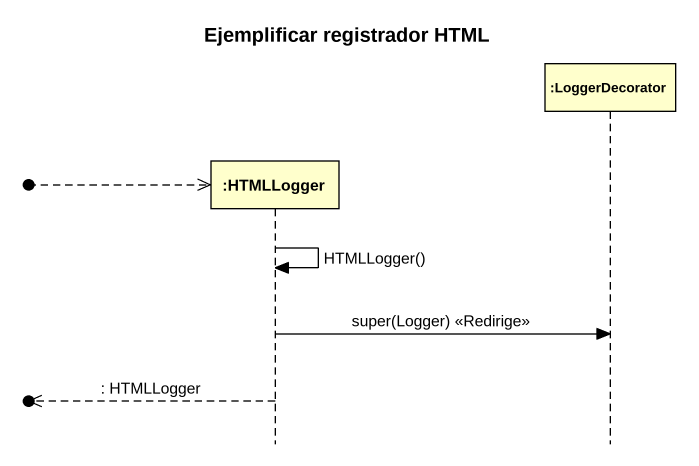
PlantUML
@startuml
title Ejemplificar registrador HTML
hide footbox
participant ":HTMLLogger" as HTMLLogger
participant ":LoggerDecorator" as LoggerDecorator

[o-->> HTMLLogger
HTMLLogger -> HTMLLogger : HTMLLogger()
HTMLLogger -> LoggerDecorator : super(Logger) <<Redirige>>
[o<<-- HTMLLogger : : HTMLLogger
@enduml
